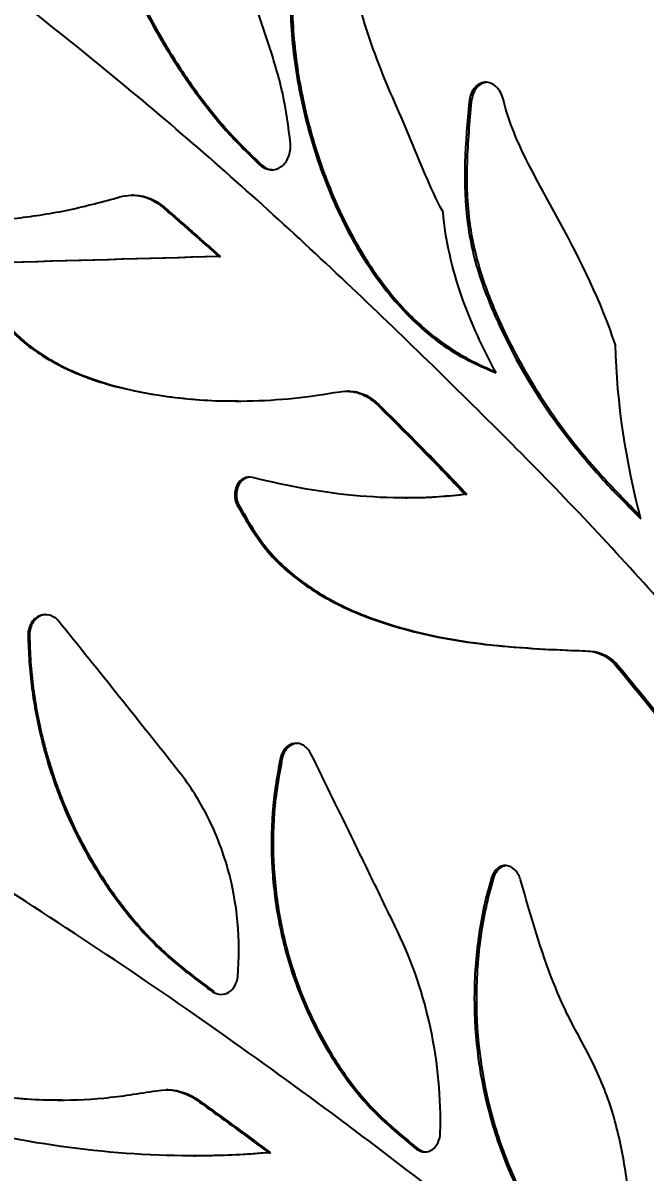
# Model space of a CAD drawing. Header units: millimetres. Extents: x -54 to 586, y 8 to 412.
# Drawn here: x 90.39 to 99.41, y 183.92 to 200.6 of the extents above; entities that cross this region are included whole.
import ezdxf

# ---------------------------------------------------------------- set-up
doc = ezdxf.new("R2010")
doc.units = ezdxf.units.MM
doc.layers.add('DIMENSIONS', color=2, linetype='Continuous')
doc.layers.add('OUTLINE', color=7, linetype='Continuous', lineweight=25)
doc.styles.add('SLDTEXTSTYLE0', font='TXT', dxfattribs={"width": 0.75})
doc.dimstyles.new('SLDDIMSTYLE4', dxfattribs={"dimtxt": 3.5, "dimasz": 2, "dimexe": 0, "dimexo": 0.0625, "dimgap": 0.875, "dimtad": 1, "dimrnd": 1e-09, "dimzin": 12, "dimdsep": 46, "dimtxsty": 'SLDTEXTSTYLE0', "dimsah": 1, "dimcen": 0.09, "dimadec": 0, "dimazin": 3, "dimtol": 1, "dimtp": 0.05, "dimtm": 0.05, "dimtfac": 1, "dimtofl": 0, "dimtmove": 0, "dimatfit": 3, "dimfxl": 0, "dimfrac": 2, "dimtolj": 1, "dimarcsym": 0})

# ---------------------------------------------------------------- blocks, each defined once
blk = doc.blocks.new('_D_6')
at = {"layer": 'DIMENSIONS'}
for p, q in [((91.71, 388.624), (145.775, 388.624)), ((143.775, 149.819), (143.775, 388.624)), ((110.657, 149.819), (145.775, 149.819))]:
    blk.add_line(p, q, dxfattribs=at)
for points in [[(143.775, 388.624), (143.275, 386.624), (144.275, 386.624)], [(143.775, 149.819), (144.275, 151.819), (143.275, 151.819)]]:
    blk.add_solid(points, dxfattribs=at)
at = {"layer": 'DIMENSIONS', "attachment_point": 1, "rotation": 90, "style": 'SLDTEXTSTYLE0'}
for s, insert, char_height in [('±0,05', (140.273, 271.724), 2.5), ('238,8', (139.263, 258.796), 3.5)]:
    blk.add_mtext(s, dxfattribs=dict(at, insert=insert, char_height=char_height))

msp = doc.modelspace()

# ---------------------------------------------------------------- linework, layer by layer
at = {"layer": 'OUTLINE'}
for p, q in [((96.85679, 199.45926), (96.88718, 199.45926)), ((93.81693, 198.5454), (93.84252, 198.5454)), ((91.98408, 198.1042), (91.96123, 198.1042)), ((93.22365, 197.21606), (93.24825, 197.21606)), ((95.12275, 195.26269), (95.09494, 195.26269)), ((95.93064, 193.7137), (95.95984, 193.7137)), ((96.79311, 193.76712), (96.82305, 193.76712)), ((93.48839, 193.61772), (93.51322, 193.61772)), ((90.45954, 191.72633), (90.47961, 191.72633)), ((94.12049, 189.94411), (94.1461, 189.94411)), ((97.17937, 188.20409), (97.20956, 188.20409)), ((93.13575, 186.55338), (93.15968, 186.55338)), ((92.48587, 185.1305), (92.46277, 185.1305)), ((92.86447, 184.17283), (92.88901, 184.17283)), ((93.95114, 184.21858), (93.9762, 184.21858)), ((96.09257, 184.27043), (96.12087, 184.27043))]:
    msp.add_line(p, q, dxfattribs=at)
for points, knots in [([(103.61369, 186.51293), (103.48871, 186.74643), (103.36252, 186.97974), (103.10312, 187.43836), (102.97029, 187.66437), (102.56369, 188.33512), (102.28142, 188.77193), (101.40102, 190.05502), (100.76952, 190.87454), (99.42341, 192.46639), (98.70935, 193.23748), (97.59818, 194.37724), (97.22071, 194.75457), (96.45519, 195.51006), (96.0672, 195.88826), (94.88686, 197.02324), (94.07574, 197.78037), (92.40295, 199.25177), (91.54085, 199.96881), (88.87883, 202.07058), (87.00594, 203.40942), (85.02228, 204.68356)], [0, 0, 0, 0, 0.03125, 0.03125, 0.0625, 0.0625, 0.125, 0.125, 0.25, 0.25, 0.375, 0.375, 0.4375, 0.4375, 0.5, 0.5, 0.625, 0.625, 0.75, 0.75, 1, 1, 1, 1]), ([(91.44404, 204.05429), (91.46253, 203.52639), (91.48161, 202.99854), (91.61262, 202.21335), (91.67392, 201.95736), (91.83777, 201.46276), (91.93844, 201.22286), (92.16476, 200.75302), (92.28867, 200.52479), (92.5498, 200.08456), (92.68815, 199.87205), (92.98038, 199.46253), (93.13349, 199.26479), (93.46187, 198.89145), (93.63958, 198.71821), (93.81693, 198.54541)], [0, 0, 0, 0, 0.25, 0.25, 0.375, 0.375, 0.5, 0.5, 0.625, 0.625, 0.75, 0.75, 0.875, 0.875, 1, 1, 1, 1]), ([(91.46618, 204.05429), (91.48468, 203.52621), (91.50377, 202.99818), (91.63507, 202.21273), (91.6965, 201.95674), (91.86067, 201.46208), (91.96154, 201.22214), (92.18828, 200.75226), (92.31236, 200.5241), (92.57387, 200.08395), (92.71241, 199.8715), (93.00503, 199.46212), (93.15833, 199.26445), (93.4871, 198.89128), (93.66499, 198.71813), (93.84252, 198.54541)], [0, 0, 0, 0, 0.25, 0.25, 0.375, 0.375, 0.5, 0.5, 0.625, 0.625, 0.75, 0.75, 0.875, 0.875, 1, 1, 1, 1]), ([(94.26528, 198.85009), (94.23551, 199.09427), (94.20523, 199.33833), (94.09883, 199.81637), (94.02637, 200.05143), (93.87657, 200.51802), (93.7983, 200.74996), (93.63027, 201.20921), (93.53548, 201.43332), (93.31277, 201.86127), (93.18705, 202.06663), (92.92517, 202.46803), (92.79179, 202.66704), (92.58914, 202.96377), (92.51983, 203.06121), (92.37959, 203.25488), (92.30941, 203.35245), (92.18435, 203.55794), (92.13162, 203.666), (92.03952, 203.88935), (91.99927, 204.00416), (91.95895, 204.11894)], [0, 0, 0, 0, 0.125, 0.125, 0.25, 0.25, 0.375, 0.375, 0.5, 0.5, 0.625, 0.625, 0.75, 0.75, 0.8125, 0.8125, 0.875, 0.875, 0.9375, 0.9375, 1, 1, 1, 1]), ([(94.55199, 202.57063), (94.49687, 202.40731), (94.44157, 202.24398), (94.35077, 201.91043), (94.31733, 201.73951), (94.27544, 201.38911), (94.2656, 201.20907), (94.26104, 200.85193), (94.2665, 200.674), (94.30405, 200.14193), (94.35677, 199.7895), (94.50949, 199.0885), (94.60859, 198.74636), (94.85157, 198.08589), (94.99586, 197.76469), (95.3343, 197.15497), (95.52477, 196.87278), (95.84726, 196.49001), (95.96179, 196.36835), (96.19834, 196.14375), (96.32015, 196.04098), (96.57231, 195.85866), (96.70334, 195.78075), (96.97239, 195.6452), (97.11008, 195.58663), (97.24671, 195.5281)], [0, 0, 0, 0, 0.0625, 0.0625, 0.125, 0.125, 0.1875, 0.1875, 0.25, 0.25, 0.375, 0.375, 0.5, 0.5, 0.625, 0.625, 0.75, 0.75, 0.8125, 0.8125, 0.875, 0.875, 0.9375, 0.9375, 1, 1, 1, 1]), ([(94.57895, 202.57062), (94.54455, 202.46546), (94.47566, 202.25484), (94.39084, 201.93029), (94.32634, 201.59863), (94.28834, 201.21621), (94.28588, 200.78526), (94.31573, 200.30953), (94.37871, 199.83637), (94.47151, 199.36385), (94.59365, 198.89389), (94.74638, 198.42926), (94.92821, 197.9786), (95.14246, 197.53825), (95.39241, 197.11421), (95.67952, 196.71472), (95.97123, 196.38158), (96.26087, 196.11603), (96.53891, 195.90942), (96.8278, 195.73358), (97.06325, 195.61939), (97.20025, 195.56114), (97.23799, 195.5451)], [0, 0, 0, 0, 0.04038985, 0.08089408, 0.1212803, 0.16151098, 0.21731927, 0.27332536, 0.32939092, 0.3852798, 0.44297849, 0.50085457, 0.55869799, 0.61635674, 0.67705784, 0.73790835, 0.79854859, 0.84439859, 0.89046957, 0.93660224, 0.98253666, 1, 1, 1, 1]), ([(96.47809, 197.86193), (96.28754, 198.21194), (96.14601, 198.59318), (95.83016, 199.33589), (95.66158, 199.70174), (95.37608, 200.46043), (95.25659, 200.85378), (95.06567, 201.65104), (94.99387, 202.05533), (94.94492, 202.46504)], [0, 0, 0, 0, 0.25, 0.25, 0.5, 0.5, 0.75, 0.75, 1, 1, 1, 1]), ([(97.3527, 199.48713), (97.33476, 199.55987), (97.30032, 199.6258), (97.20525, 199.71964), (97.14519, 199.74559), (97.02729, 199.73869), (96.97144, 199.70628), (96.88948, 199.60214), (96.86471, 199.53319), (96.8568, 199.45926)], [0, 0, 0, 0, 0.25, 0.25, 0.5, 0.5, 0.75, 0.75, 1, 1, 1, 1]), ([(97.09773, 199.73863), (97.07394, 199.73246), (97.02369, 199.71944), (96.95952, 199.6594), (96.90719, 199.572), (96.89408, 199.49815), (96.88718, 199.45926)], [0, 0, 0, 0, 0.21829282, 0.46106972, 0.71615501, 1, 1, 1, 1]), ([(98.9783, 195.93477), (98.76792, 196.56505), (98.4783, 197.14717), (98.09663, 197.85657), (98.01929, 197.99777), (97.86449, 198.28044), (97.78686, 198.42193), (97.56546, 198.85579), (97.43272, 199.15931), (97.3527, 199.48713)], [0, 0, 0, 0, 0.5, 0.5, 0.625, 0.625, 0.75, 0.75, 1, 1, 1, 1]), ([(96.8568, 199.45926), (96.80321, 198.86951), (96.75255, 198.2788), (96.87895, 197.37826), (96.95124, 197.09105), (97.14573, 196.53842), (97.26498, 196.26962), (97.64757, 195.4925), (97.94685, 195.02101), (98.44904, 194.37537), (98.62403, 194.16892), (98.98164, 193.77744), (99.16563, 193.59294), (99.34811, 193.40866)], [0, 0, 0, 0, 0.25, 0.25, 0.375, 0.375, 0.5, 0.5, 0.75, 0.75, 0.875, 0.875, 1, 1, 1, 1]), ([(96.88718, 199.45926), (96.87403, 199.31269), (96.84769, 199.01919), (96.82195, 198.5767), (96.82113, 198.1321), (96.8555, 197.70904), (96.9303, 197.31351), (97.03281, 196.94783), (97.16012, 196.59302), (97.33402, 196.18615), (97.56085, 195.73352), (97.84833, 195.24569), (98.16126, 194.78598), (98.47581, 194.38083), (98.78536, 194.02655), (99.06752, 193.72723), (99.25253, 193.53999), (99.33763, 193.45386)], [0, 0, 0, 0, 0.062892385, 0.125938246, 0.188713631, 0.251231015, 0.304836039, 0.358699059, 0.412713292, 0.466522498, 0.550331979, 0.63442194, 0.718563443, 0.802443473, 0.871682391, 0.940974923, 1, 1, 1, 1]), ([(85.8354, 199.05394), (86.02867, 198.85338), (86.22198, 198.65337), (86.66755, 198.33481), (86.91931, 198.21188), (87.42461, 198.01441), (87.68284, 197.94056), (88.20622, 197.82746), (88.47175, 197.78832), (89.26252, 197.70985), (89.78962, 197.71625), (90.55433, 197.80159), (90.80595, 197.84123), (91.3023, 197.94571), (91.54678, 198.01217), (91.78976, 198.07889)], [0, 0, 0, 0, 0.125, 0.125, 0.25, 0.25, 0.375, 0.375, 0.5, 0.5, 0.75, 0.75, 0.875, 0.875, 1, 1, 1, 1]), ([(93.81693, 198.54541), (93.86239, 198.5042), (93.9169, 198.47869), (94.02855, 198.4687), (94.08503, 198.48507), (94.17775, 198.55222), (94.21474, 198.60317), (94.26023, 198.71922), (94.26961, 198.78455), (94.26528, 198.85009)], [0, 0, 0, 0, 0.25, 0.25, 0.5, 0.5, 0.75, 0.75, 1, 1, 1, 1]), ([(93.84252, 198.5454), (93.86983, 198.52445), (93.92405, 198.48287), (93.98762, 198.47633), (94.01917, 198.47309)], [0, 0, 0, 0, 0.50379901, 1, 1, 1, 1]), ([(91.78976, 198.07889), (91.89607, 198.11002), (92.00837, 198.11218), (92.22248, 198.05995), (92.3242, 198.00593), (92.41267, 197.92961)], [0, 0, 0, 0, 0.5, 0.5, 1, 1, 1, 1]), ([(91.98407, 198.10409), (92.02266, 198.10233), (92.10137, 198.09875), (92.21806, 198.06468), (92.3326, 198.01056), (92.40124, 197.95685), (92.43604, 197.92961)], [0, 0, 0, 0, 0.23897236, 0.48735066, 0.7399923, 1, 1, 1, 1]), ([(92.41267, 197.92961), (92.48426, 197.86746), (92.55568, 197.80523), (92.62694, 197.74294), (92.69819, 197.68064), (92.76927, 197.61828), (92.84019, 197.55585), (92.96857, 197.44282), (93.0964, 197.32955), (93.22365, 197.21606)], [0, 0, 0, 0, 0.00030122718, 0.00030122718, 0.00030122718, 0.00060245435, 0.00060245435, 0.00060245435, 0.00114782193, 0.00114782193, 0.00114782193, 0.00114782193]), ([(92.43604, 197.92961), (92.50767, 197.86752), (92.57913, 197.80535), (92.65043, 197.74312), (92.72172, 197.68088), (92.79284, 197.61858), (92.8638, 197.55621), (92.99251, 197.44305), (93.12067, 197.32967), (93.24825, 197.21606)], [0, 0, 0, 0, 0.00030122718, 0.00030122718, 0.00030122718, 0.00060245434, 0.00060245434, 0.00060245434, 0.00114891541, 0.00114891541, 0.00114891541, 0.00114891541]), ([(97.24671, 195.5281), (97.05692, 195.88389), (96.88177, 196.25367), (96.67825, 196.8398), (96.6198, 197.0404), (96.52863, 197.44614), (96.49648, 197.65234), (96.47809, 197.86193)], [0, 0, 0, 0, 0.5, 0.5, 0.75, 0.75, 1, 1, 1, 1]), ([(89.77654, 196.70504), (89.9247, 196.49112), (90.07278, 196.27742), (90.3457, 196.01022), (90.44566, 195.92906), (90.65322, 195.78297), (90.76024, 195.71838), (91.08806, 195.54294), (91.31799, 195.45142), (91.78248, 195.31058), (92.01537, 195.26002), (92.7132, 195.14306), (93.18009, 195.11204), (93.8664, 195.12494), (94.09264, 195.13826), (94.53996, 195.185), (94.76091, 195.21979), (94.98017, 195.25477)], [0, 0, 0, 0, 0.125, 0.125, 0.1875, 0.1875, 0.25, 0.25, 0.375, 0.375, 0.5, 0.5, 0.75, 0.75, 0.875, 0.875, 1, 1, 1, 1]), ([(89.79575, 196.70504), (89.84735, 196.63156), (89.9507, 196.48438), (90.11644, 196.27324), (90.29584, 196.0764), (90.51864, 195.8837), (90.7887, 195.70876), (91.09915, 195.55066), (91.466, 195.40769), (91.88682, 195.28743), (92.3587, 195.19622), (92.82998, 195.14432), (93.21589, 195.11827), (93.44126, 195.1234), (93.51286, 195.12504)], [0, 0, 0, 0, 0.05959226, 0.11937976, 0.17888196, 0.23808691, 0.31888137, 0.39998949, 0.4809555, 0.59687986, 0.71317017, 0.82967462, 0.94589212, 1, 1, 1, 1]), ([(94.98017, 195.25477), (95.07548, 195.27129), (95.17358, 195.26256), (95.35792, 195.19804), (95.44527, 195.14199), (95.52105, 195.06772)], [0, 0, 0, 0, 0.5, 0.5, 1, 1, 1, 1]), ([(95.12285, 195.25798), (95.13802, 195.2589), (95.19033, 195.26204), (95.28014, 195.23701), (95.41273, 195.1837), (95.49682, 195.11219), (95.5491, 195.06773)], [0, 0, 0, 0, 0.09901304, 0.34124088, 0.59047177, 1, 1, 1, 1]), ([(95.52105, 195.06772), (95.6358, 194.95455), (95.74987, 194.84099), (95.86325, 194.72705), (95.97663, 194.61312), (96.08933, 194.49879), (96.20132, 194.38406), (96.40082, 194.1797), (96.59811, 193.97407), (96.79311, 193.76712)], [0, 0, 0, 0, 0.0005252563, 0.0005252563, 0.0005252563, 0.00105051259, 0.00105051259, 0.00105051259, 0.00198615697, 0.00198615697, 0.00198615697, 0.00198615697]), ([(95.5491, 195.06772), (95.66391, 194.95465), (95.77805, 194.8412), (95.8915, 194.72736), (96.00495, 194.61352), (96.11772, 194.49929), (96.22978, 194.38467), (96.42978, 194.18011), (96.62756, 193.97428), (96.82305, 193.76712)], [0, 0, 0, 0, 0.00052525629, 0.00052525629, 0.00052525629, 0.00105051258, 0.00105051258, 0.00105051258, 0.00198790622, 0.00198790622, 0.00198790622, 0.00198790622]), ([(104.90799, 174.98841), (104.15679, 176.02729), (103.35599, 177.05848), (102.05722, 178.55462), (101.60796, 179.04498), (100.67145, 180.0028), (100.18312, 180.46886), (99.17361, 181.3742), (98.65218, 181.81542), (97.58337, 182.69235), (97.03632, 183.12861), (95.91815, 183.99985), (95.34592, 184.43477), (94.18055, 185.29674), (93.58739, 185.72406), (91.7743, 186.99152), (90.51982, 187.82004), (88.56542, 189.01512), (87.90313, 189.40455), (86.55216, 190.15747), (85.86322, 190.52054), (84.80545, 191.02072), (84.44839, 191.17976), (83.72458, 191.48107), (83.35768, 191.62323), (82.62398, 191.91261), (82.25667, 192.06007), (81.71658, 192.30339), (81.53905, 192.38962), (81.19435, 192.58261), (81.02716, 192.68934), (80.70396, 192.92483), (80.55016, 193.05406), (80.25066, 193.31994), (80.10542, 193.45849), (79.80697, 193.72472), (79.65277, 193.85058), (79.31177, 194.05463), (79.12244, 194.13541), (78.73398, 194.24112), (78.53326, 194.2682), (78.12715, 194.26843), (77.92785, 194.23869), (77.5321, 194.15606), (77.3351, 194.10807), (76.9361, 194.04558), (76.73487, 194.02557), (76.53367, 194.00543)], [0, 0, 0, 0, 0.125, 0.125, 0.1875, 0.1875, 0.25, 0.25, 0.3125, 0.3125, 0.375, 0.375, 0.4375, 0.4375, 0.5, 0.5, 0.625, 0.625, 0.6875, 0.6875, 0.75, 0.75, 0.78125, 0.78125, 0.8125, 0.8125, 0.84375, 0.84375, 0.859375, 0.859375, 0.875, 0.875, 0.890625, 0.890625, 0.90625, 0.90625, 0.921875, 0.921875, 0.9375, 0.9375, 0.953125, 0.953125, 0.96875, 0.96875, 0.984375, 0.984375, 1, 1, 1, 1]), ([(93.71302, 194.01225), (93.67006, 194.02292), (93.62569, 194.0179), (93.54722, 193.9787), (93.51402, 193.94468), (93.44684, 193.8201), (93.44607, 193.70748), (93.48839, 193.61772)], [0, 0, 0, 0, 0.25, 0.25, 0.5, 0.5, 1, 1, 1, 1]), ([(93.66431, 194.01481), (93.64241, 194.009), (93.59744, 193.99708), (93.5411, 193.94677), (93.49933, 193.87676), (93.47904, 193.7901), (93.48217, 193.69895), (93.50328, 193.64371), (93.51322, 193.61772)], [0, 0, 0, 0, 0.15194344, 0.31209457, 0.47765275, 0.65265656, 0.83661969, 1, 1, 1, 1]), ([(96.79311, 193.76712), (96.302, 193.70449), (95.79466, 193.69829), (94.76185, 193.78497), (94.23927, 193.87729), (93.71302, 194.01225)], [0, 0, 0, 0, 0.5, 0.5, 1, 1, 1, 1]), ([(96.82305, 193.76712), (96.68984, 193.75302), (96.42309, 193.72477), (96.13376, 193.71101), (95.97751, 193.71458), (95.95925, 193.715)], [0, 0, 0, 0, 0.46831813, 0.93786995, 1, 1, 1, 1]), ([(93.48839, 193.61772), (93.6266, 193.37751), (93.76465, 193.13748), (94.02526, 192.83017), (94.12154, 192.7355), (94.32262, 192.56265), (94.42678, 192.48491), (94.74657, 192.27019), (94.97173, 192.15246), (95.42785, 191.95913), (95.65709, 191.88256), (96.3445, 191.69031), (96.80468, 191.61731), (97.70813, 191.5281), (98.1507, 191.51097), (98.58399, 191.49295)], [0, 0, 0, 0, 0.125, 0.125, 0.1875, 0.1875, 0.25, 0.25, 0.375, 0.375, 0.5, 0.5, 0.75, 0.75, 1, 1, 1, 1]), ([(93.51322, 193.61772), (93.65175, 193.3773), (93.79012, 193.13707), (94.05135, 192.82966), (94.14786, 192.73498), (94.34932, 192.56215), (94.45367, 192.48442), (94.77402, 192.26976), (94.99956, 192.15207), (95.45632, 191.95887), (95.68588, 191.88234), (96.3742, 191.6902), (96.83498, 191.61725), (97.73956, 191.5281), (98.1827, 191.51096), (98.61654, 191.49295)], [0, 0, 0, 0, 0.125, 0.125, 0.1875, 0.1875, 0.25, 0.25, 0.375, 0.375, 0.5, 0.5, 0.75, 0.75, 1, 1, 1, 1]), ([(90.90394, 191.92407), (90.86802, 191.96797), (90.82121, 191.99996), (90.71854, 192.02825), (90.66318, 192.02353), (90.56746, 191.97874), (90.52669, 191.9387), (90.47302, 191.84165), (90.45919, 191.78438), (90.45954, 191.72634)], [0, 0, 0, 0, 0.25, 0.25, 0.5, 0.5, 0.75, 0.75, 1, 1, 1, 1]), ([(90.73045, 192.01829), (90.71565, 192.01901), (90.67348, 192.02104), (90.60768, 191.99051), (90.54269, 191.93321), (90.49677, 191.85108), (90.48049, 191.77795), (90.47976, 191.73524), (90.47961, 191.72633)], [0, 0, 0, 0, 0.10683556, 0.3043734, 0.50584339, 0.71575571, 0.94069787, 1, 1, 1, 1]), ([(90.45954, 191.72634), (90.46301, 191.59686), (90.46705, 191.46749), (90.48506, 191.21039), (90.49801, 191.08251), (90.54801, 190.7007), (90.59597, 190.44861), (90.72001, 189.94913), (90.79691, 189.69995), (90.9773, 189.2186), (91.08063, 188.98597), (91.31272, 188.53642), (91.44169, 188.31965), (91.72494, 187.90195), (91.8795, 187.69972), (92.20596, 187.32535), (92.37959, 187.15285), (92.74883, 186.83953), (92.94271, 186.69643), (93.13575, 186.55338)], [0, 0, 0, 0, 0.0625, 0.0625, 0.125, 0.125, 0.25, 0.25, 0.375, 0.375, 0.5, 0.5, 0.625, 0.625, 0.75, 0.75, 0.875, 0.875, 1, 1, 1, 1]), ([(90.47961, 191.72634), (90.48308, 191.59681), (90.48713, 191.46738), (90.50516, 191.21017), (90.51815, 191.08224), (90.56824, 190.70029), (90.61629, 190.44811), (90.74059, 189.94848), (90.81765, 189.69922), (90.9984, 189.21779), (91.10193, 188.98514), (91.33444, 188.53558), (91.46365, 188.31881), (91.74736, 187.90116), (91.90215, 187.699), (92.229, 187.32484), (92.40284, 187.15245), (92.77244, 186.83935), (92.96648, 186.69634), (93.15968, 186.55338)], [0, 0, 0, 0, 0.0625, 0.0625, 0.125, 0.125, 0.25, 0.25, 0.375, 0.375, 0.5, 0.5, 0.625, 0.625, 0.75, 0.75, 0.875, 0.875, 1, 1, 1, 1]), ([(99.00407, 191.2617), (99.3296, 190.86749), (99.64943, 190.47212), (100.27548, 189.67537), (100.58219, 189.27485), (101.48416, 188.06849), (102.06105, 187.25764), (102.61647, 186.44533)], [0, 0, 0, 0, 0.25, 0.25, 0.5, 0.5, 1, 1, 1, 1]), ([(99.03725, 191.2617), (99.36325, 190.8675), (99.68353, 190.47215), (100.31048, 189.6754), (100.61762, 189.27489), (101.52089, 188.06852), (102.09861, 187.25766), (102.65482, 186.44533)], [0, 0, 0, 0, 0.25, 0.25, 0.5, 0.5, 1, 1, 1, 1]), ([(94.5622, 190.00381), (94.53737, 190.05347), (94.50152, 190.09506), (94.41615, 190.14903), (94.366, 190.16077), (94.27131, 190.14741), (94.22619, 190.1224), (94.15707, 190.04744), (94.13266, 189.99827), (94.12049, 189.9441)], [0, 0, 0, 0, 0.25, 0.25, 0.5, 0.5, 0.75, 0.75, 1, 1, 1, 1]), ([(94.37232, 190.15519), (94.34792, 190.15292), (94.29766, 190.14824), (94.23044, 190.10375), (94.17449, 190.03551), (94.1558, 189.97534), (94.1461, 189.94411)], [0, 0, 0, 0, 0.23123601, 0.47639975, 0.72828265, 1, 1, 1, 1]), ([(95.82218, 187.41942), (95.71698, 187.63692), (95.61155, 187.85447), (95.50588, 188.07204), (95.40022, 188.28961), (95.29432, 188.50722), (95.1882, 188.72485), (94.98038, 189.15105), (94.7717, 189.57737), (94.5622, 190.00381)], [0, 0, 0, 0, 0.00074250509, 0.00074250509, 0.00074250509, 0.00148501017, 0.00148501017, 0.00148501017, 0.00293905354, 0.00293905354, 0.00293905354, 0.00293905354]), ([(94.12049, 189.9441), (94.07151, 189.68095), (94.0251, 189.41748), (93.98378, 188.88488), (93.9832, 188.61638), (94.0166, 188.07561), (94.0512, 187.80238), (94.15559, 187.2729), (94.22537, 187.01411), (94.39968, 186.50839), (94.50562, 186.25941), (94.74859, 185.78495), (94.88369, 185.56045), (95.18176, 185.13807), (95.3468, 184.94), (95.70893, 184.58456), (95.90141, 184.42758), (96.09257, 184.27043)], [0, 0, 0, 0, 0.125, 0.125, 0.25, 0.25, 0.375, 0.375, 0.5, 0.5, 0.625, 0.625, 0.75, 0.75, 0.875, 0.875, 1, 1, 1, 1]), ([(94.1461, 189.9441), (94.09702, 189.68089), (94.05051, 189.41736), (94.00912, 188.8846), (94.00853, 188.616), (94.04201, 188.07502), (94.07669, 187.80172), (94.18129, 187.27214), (94.25122, 187.01331), (94.42588, 186.5075), (94.53206, 186.25844), (94.77541, 185.78415), (94.9107, 185.55971), (95.20921, 185.13746), (95.37458, 184.93938), (95.73699, 184.58429), (95.9296, 184.42745), (96.12087, 184.27043)], [0, 0, 0, 0, 0.125, 0.125, 0.25, 0.25, 0.375, 0.375, 0.5, 0.5, 0.625, 0.625, 0.75, 0.75, 0.875, 0.875, 1, 1, 1, 1]), ([(93.50018, 186.77037), (93.54773, 187.2993), (93.49641, 187.83964), (93.28176, 188.59944), (93.18569, 188.84873), (92.95098, 189.316), (92.81288, 189.5347), (92.65244, 189.73757)], [0, 0, 0, 0, 0.5, 0.5, 0.75, 0.75, 1, 1, 1, 1]), ([(97.60275, 188.17495), (97.58669, 188.23114), (97.55854, 188.28154), (97.48479, 188.35582), (97.43854, 188.37915), (97.34614, 188.38597), (97.29934, 188.36946), (97.22448, 188.30527), (97.19577, 188.25816), (97.17937, 188.20408)], [0, 0, 0, 0, 0.25, 0.25, 0.5, 0.5, 0.75, 0.75, 1, 1, 1, 1]), ([(97.3796, 188.37934), (97.35767, 188.37295), (97.31219, 188.3597), (97.25501, 188.30372), (97.22341, 188.2468), (97.21176, 188.21086), (97.20956, 188.20409)], [0, 0, 0, 0, 0.28842835, 0.59805337, 0.92428092, 1, 1, 1, 1]), ([(97.17937, 188.20408), (97.13995, 188.06512), (97.10246, 187.92558), (97.04095, 187.64275), (97.01548, 187.49986), (96.95404, 187.06706), (96.93258, 186.77314), (96.92959, 185.87462), (97.00931, 185.28554), (97.25058, 184.42448), (97.35049, 184.14692), (97.58442, 183.61852), (97.71883, 183.36626), (98.02132, 182.88547), (98.18644, 182.66402), (98.54687, 182.27336), (98.74141, 182.10176), (98.93432, 181.93019)], [0, 0, 0, 0, 0.0625, 0.0625, 0.125, 0.125, 0.25, 0.25, 0.5, 0.5, 0.625, 0.625, 0.75, 0.75, 0.875, 0.875, 1, 1, 1, 1]), ([(97.20956, 188.20408), (97.17006, 188.0651), (97.13251, 187.92554), (97.07088, 187.64266), (97.04536, 187.49973), (96.98379, 187.06681), (96.96228, 186.77278), (96.95929, 185.87387), (97.03919, 185.28471), (97.28102, 184.42336), (97.38108, 184.1459), (97.61544, 183.61753), (97.75009, 183.36529), (98.05311, 182.88455), (98.21831, 182.66342), (98.57906, 182.2731), (98.77373, 182.10163), (98.96677, 181.93019)], [0, 0, 0, 0, 0.0625, 0.0625, 0.125, 0.125, 0.25, 0.25, 0.5, 0.5, 0.625, 0.625, 0.75, 0.75, 0.875, 0.875, 1, 1, 1, 1]), ([(99.25412, 182.17724), (99.2474, 182.44146), (99.24057, 182.70568), (99.20941, 183.23325), (99.18571, 183.49662), (99.1158, 184.02223), (99.06969, 184.28339), (98.94596, 184.79035), (98.86591, 185.03637), (98.66252, 185.5109), (98.53979, 185.73692), (98.35697, 186.07624), (98.29792, 186.19058), (98.18804, 186.42437), (98.1369, 186.54363), (97.89518, 187.14859), (97.74844, 187.66134), (97.60275, 188.17495)], [0, 0, 0, 0, 0.125, 0.125, 0.25, 0.25, 0.375, 0.375, 0.5, 0.5, 0.625, 0.625, 0.6875, 0.6875, 0.75, 0.75, 1, 1, 1, 1]), ([(96.43857, 184.50507), (96.45068, 185.00879), (96.40428, 185.51545), (96.19576, 186.50392), (96.03718, 186.97432), (95.82218, 187.41942)], [0, 0, 0, 0, 0.5, 0.5, 1, 1, 1, 1]), ([(93.13575, 186.55338), (93.20907, 186.50495), (93.30085, 186.50196), (93.44467, 186.59066), (93.49096, 186.67671), (93.50018, 186.77037)], [0, 0, 0, 0, 0.5, 0.5, 1, 1, 1, 1]), ([(86.2434, 186.41797), (86.71331, 186.1152), (87.19804, 185.85829), (87.947, 185.54371), (88.20031, 185.45066), (88.71418, 185.28866), (88.9762, 185.21946), (89.75835, 185.05167), (90.27644, 184.99337), (91.04797, 184.97868), (91.30425, 184.98685), (91.81522, 185.03686), (92.06862, 185.07712), (92.31964, 185.11725)], [0, 0, 0, 0, 0.25, 0.25, 0.375, 0.375, 0.5, 0.5, 0.75, 0.75, 0.875, 0.875, 1, 1, 1, 1]), ([(86.25684, 186.41797), (86.4669, 186.28911), (86.88701, 186.03141), (87.4774, 185.74402), (88.00933, 185.52549), (88.47793, 185.36364), (89.02081, 185.20988), (89.63832, 185.08052), (90.25494, 185.00809), (90.69252, 184.98087), (90.89912, 184.98493), (90.95009, 184.98593)], [0, 0, 0, 0, 0.14409989, 0.28818555, 0.38708015, 0.48605984, 0.58495323, 0.7274403, 0.86992904, 0.96791098, 1, 1, 1, 1]), ([(93.75468, 176.22307), (93.67197, 176.38455), (93.58911, 176.546), (93.41745, 176.86371), (93.32794, 177.01932), (93.04965, 177.47768), (92.85269, 177.77343), (92.22834, 178.6326), (91.76738, 179.16787), (91.01135, 179.91981), (90.74966, 180.16114), (90.21206, 180.6176), (89.93522, 180.83361), (89.36456, 181.24025), (89.07061, 181.43066), (88.46398, 181.78383), (88.15097, 181.94605), (87.51122, 182.25228), (87.18409, 182.39625), (86.52581, 182.67506), (86.19399, 182.80995), (85.52779, 183.07835), (85.19349, 183.21211), (84.52431, 183.48347), (84.1891, 183.6202), (83.51459, 183.88823), (83.17421, 184.01666), (82.49193, 184.27501), (82.14979, 184.40646), (81.48188, 184.70858), (81.15741, 184.87445), (80.70397, 185.17388), (80.55982, 185.28431), (80.28512, 185.52577), (80.15337, 185.65499), (80.02161, 185.78429)], [0, 0, 0, 0, 0.03125, 0.03125, 0.0625, 0.0625, 0.125, 0.125, 0.25, 0.25, 0.3125, 0.3125, 0.375, 0.375, 0.4375, 0.4375, 0.5, 0.5, 0.5625, 0.5625, 0.625, 0.625, 0.6875, 0.6875, 0.75, 0.75, 0.8125, 0.8125, 0.875, 0.875, 0.9375, 0.9375, 0.96875, 0.96875, 1, 1, 1, 1]), ([(79.31407, 185.21346), (79.41051, 185.05676), (79.50705, 184.90015), (79.70727, 184.59294), (79.81181, 184.44307), (80.13652, 184.00278), (80.36567, 183.71995), (80.84517, 183.17216), (81.09569, 182.90736), (81.61297, 182.39152), (81.88016, 182.13953), (82.42459, 181.65136), (82.70207, 181.41595), (83.27465, 180.97337), (83.57013, 180.76681), (84.18176, 180.38696), (84.49752, 180.2131), (85.14593, 179.89329), (85.47865, 179.7476), (86.48477, 179.35318), (87.17082, 179.14505), (88.50506, 178.66798), (89.15231, 178.39607), (90.40466, 177.77482), (91.01003, 177.42618), (91.88409, 176.83525), (92.17053, 176.62735), (92.72486, 176.19086), (92.99062, 175.95734), (93.25399, 175.7224)], [0, 0, 0, 0, 0.03125, 0.03125, 0.0625, 0.0625, 0.125, 0.125, 0.1875, 0.1875, 0.25, 0.25, 0.3125, 0.3125, 0.375, 0.375, 0.4375, 0.4375, 0.5, 0.5, 0.625, 0.625, 0.75, 0.75, 0.875, 0.875, 0.9375, 0.9375, 1, 1, 1, 1]), ([(79.31696, 185.21346), (79.41361, 185.05667), (79.51034, 184.89995), (79.711, 184.59258), (79.81576, 184.44263), (80.14114, 184.00214), (80.37076, 183.7192), (80.85121, 183.17124), (81.10221, 182.90637), (81.62046, 182.39042), (81.88814, 182.13838), (82.43351, 181.65018), (82.71147, 181.41477), (83.28501, 180.97226), (83.58097, 180.76575), (84.19355, 180.38604), (84.50978, 180.21225), (85.1591, 179.89259), (85.49224, 179.74698), (86.49961, 179.35278), (87.18642, 179.14473), (88.52219, 178.66777), (89.17022, 178.39592), (90.42415, 177.77478), (91.03032, 177.42619), (91.9056, 176.83531), (92.19246, 176.62742), (92.74762, 176.19092), (93.0138, 175.95737), (93.27759, 175.7224)], [0, 0, 0, 0, 0.03125, 0.03125, 0.0625, 0.0625, 0.125, 0.125, 0.1875, 0.1875, 0.25, 0.25, 0.3125, 0.3125, 0.375, 0.375, 0.4375, 0.4375, 0.5, 0.5, 0.625, 0.625, 0.75, 0.75, 0.875, 0.875, 0.9375, 0.9375, 1, 1, 1, 1]), ([(92.48602, 185.1281), (92.49401, 185.12882), (92.54722, 185.1336), (92.64743, 185.11345), (92.79296, 185.06947), (92.88484, 185.01104), (92.9355, 184.97882)], [0, 0, 0, 0, 0.05095044, 0.33913083, 0.63561597, 1, 1, 1, 1]), ([(92.91198, 184.97883), (93.0068, 184.9103), (93.10139, 184.84172), (93.19573, 184.7731), (93.29007, 184.70448), (93.38417, 184.63581), (93.47801, 184.5671), (93.63645, 184.45108), (93.79417, 184.33492), (93.95114, 184.21858)], [0, 0, 0, 0, 0.00037631106, 0.00037631106, 0.00037631106, 0.00075262212, 0.00075262212, 0.00075262212, 0.00138795833, 0.00138795833, 0.00138795833, 0.00138795833]), ([(92.9355, 184.97883), (93.03036, 184.91037), (93.12499, 184.84187), (93.21937, 184.77332), (93.31375, 184.70477), (93.40788, 184.63618), (93.50177, 184.56753), (93.66064, 184.45137), (93.8188, 184.33506), (93.9762, 184.21858)], [0, 0, 0, 0, 0.00037631106, 0.00037631106, 0.00037631106, 0.00075262211, 0.00075262211, 0.00075262211, 0.00138942869, 0.00138942869, 0.00138942869, 0.00138942869]), ([(96.09257, 184.27043), (96.16463, 184.21905), (96.25566, 184.21641), (96.39337, 184.31306), (96.43541, 184.40637), (96.43857, 184.50507)], [0, 0, 0, 0, 0.5, 0.5, 1, 1, 1, 1]), ([(93.95114, 184.21858), (93.35152, 184.16753), (92.73966, 184.15902), (91.49186, 184.22878), (90.85971, 184.30704), (90.22445, 184.42728)], [0, 0, 0, 0, 0.5, 0.5, 1, 1, 1, 1]), ([(93.9762, 184.21858), (93.82754, 184.20766), (93.53022, 184.18583), (93.16665, 184.17276), (92.95111, 184.1743), (92.88788, 184.17475)], [0, 0, 0, 0, 0.41406341, 0.82812657, 1, 1, 1, 1]), ([(96.12087, 184.27043), (96.14524, 184.2554), (96.18404, 184.23148), (96.22615, 184.23274), (96.2418, 184.23321)], [0, 0, 0, 0, 0.62820766, 1, 1, 1, 1])]:
    msp.add_open_spline(points, degree=3, knots=knots, dxfattribs=at)
for points in [[(93.22365, 197.21606), (92.16551, 197.18483), (91.07395, 197.15362), (89.95499, 197.1224)], [(93.24825, 197.21606), (92.18846, 197.18483), (91.09521, 197.15362), (89.9745, 197.1224)], [(99.34811, 193.40866), (99.13419, 194.22864), (98.99968, 195.08053), (98.9783, 195.93477)], [(92.65244, 189.73757), (92.07573, 190.46573), (91.49258, 191.19454), (90.90394, 191.92407)], [(98.58399, 191.49295), (98.73818, 191.48617), (98.88803, 191.40087), (99.00407, 191.2617)], [(98.61654, 191.49295), (98.77092, 191.48617), (98.92099, 191.40093), (99.03725, 191.2617)], [(92.31964, 185.11725), (92.52283, 185.15669), (92.73602, 185.1052), (92.91198, 184.97883)]]:
    msp.add_open_spline(points, degree=3, dxfattribs=at)

# ---------------------------------------------------------------- dimensions: what is measured, and where the dimension line sits
at = {"layer": 'DIMENSIONS'}
dim = msp.add_linear_dim(base=(143.77482, 388.62415), p1=(109.65653, 149.81949), p2=(90.70982, 388.62415), angle=90, dimstyle='SLDDIMSTYLE4', dxfattribs=at)
dim.commit()
dim.dimension.update_dxf_attribs({"geometry": '_D_6', "text_midpoint": (143.77482, 269.22182), "dimtype": 160})

doc.saveas('drawing.dxf')
